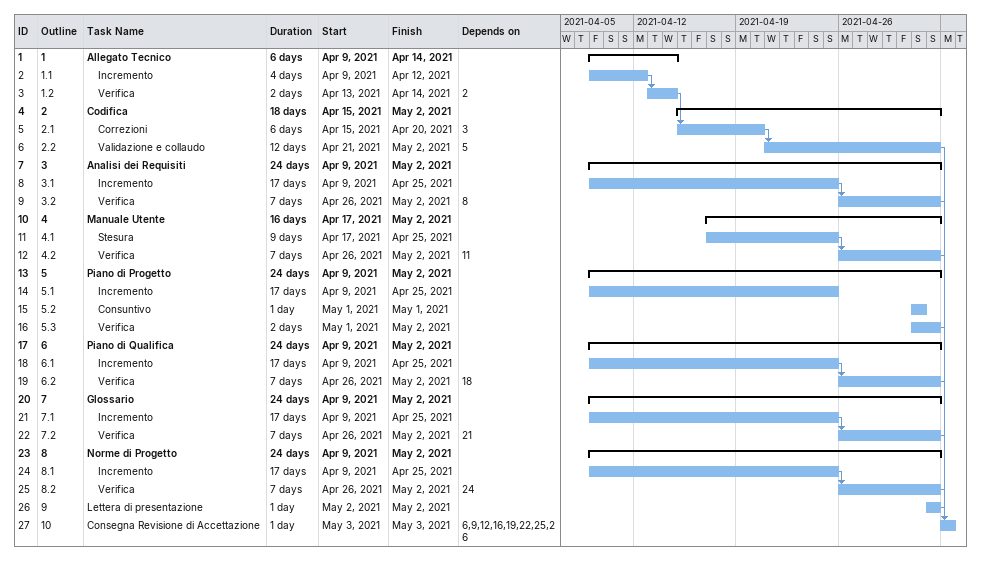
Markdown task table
| ID | WBS | Task | Duration | Start | Finish | Predecessors |
|---|---|---|---|---|---|---|
| 1 | 1 | **Allegato Tecnico** | 6d | 2021-04-09 | 2021-04-14 |  |
| 2 | 1.1 | Incremento | 4d | 2021-04-09 | 2021-04-12 |  |
| 3 | 1.2 | Verifica | 2d | 2021-04-13 | 2021-04-14 | 2 |
| 4 | 2 | **Codifica** | 18d | 2021-04-15 | 2021-05-02 |  |
| 5 | 2.1 | Correzioni | 6d | 2021-04-15 | 2021-04-20 | 3 |
| 6 | 2.2 | Validazione e collaudo | 12d | 2021-04-21 | 2021-05-02 | 5 |
| 7 | 3 | **Analisi dei Requisiti** | 24d | 2021-04-09 | 2021-05-02 |  |
| 8 | 3.1 | Incremento | 17d | 2021-04-09 | 2021-04-25 |  |
| 9 | 3.2 | Verifica | 7d | 2021-04-26 | 2021-05-02 | 8 |
| 10 | 4 | **Manuale Utente** | 16d | 2021-04-17 | 2021-05-02 |  |
| 11 | 4.1 | Stesura | 9d | 2021-04-17 | 2021-04-25 |  |
| 12 | 4.2 | Verifica | 7d | 2021-04-26 | 2021-05-02 | 11 |
| 13 | 5 | **Piano di Progetto** | 24d | 2021-04-09 | 2021-05-02 |  |
| 14 | 5.1 | Incremento | 17d | 2021-04-09 | 2021-04-25 |  |
| 15 | 5.2 | Consuntivo | 1d | 2021-05-01 | 2021-05-01 |  |
| 16 | 5.3 | Verifica | 2d | 2021-05-01 | 2021-05-02 |  |
| 17 | 6 | **Piano di Qualifica** | 24d | 2021-04-09 | 2021-05-02 |  |
| 18 | 6.1 | Incremento | 17d | 2021-04-09 | 2021-04-25 |  |
| 19 | 6.2 | Verifica | 7d | 2021-04-26 | 2021-05-02 | 18 |
| 20 | 7 | **Glossario** | 24d | 2021-04-09 | 2021-05-02 |  |
| 21 | 7.1 | Incremento | 17d | 2021-04-09 | 2021-04-25 |  |
| 22 | 7.2 | Verifica | 7d | 2021-04-26 | 2021-05-02 | 21 |
| 23 | 8 | **Norme di Progetto** | 24d | 2021-04-09 | 2021-05-02 |  |
| 24 | 8.1 | Incremento | 17d | 2021-04-09 | 2021-04-25 |  |
| 25 | 8.2 | Verifica | 7d | 2021-04-26 | 2021-05-02 | 24 |
| 26 | 9 | Lettera di presentazione | 1d | 2021-05-02 | 2021-05-02 |  |
| 27 | 10 | Consegna Revisione di Accettazione | 1d | 2021-05-03 | 2021-05-03 | 6, 9, 12, 16, 19, 22, 25, 26 |
